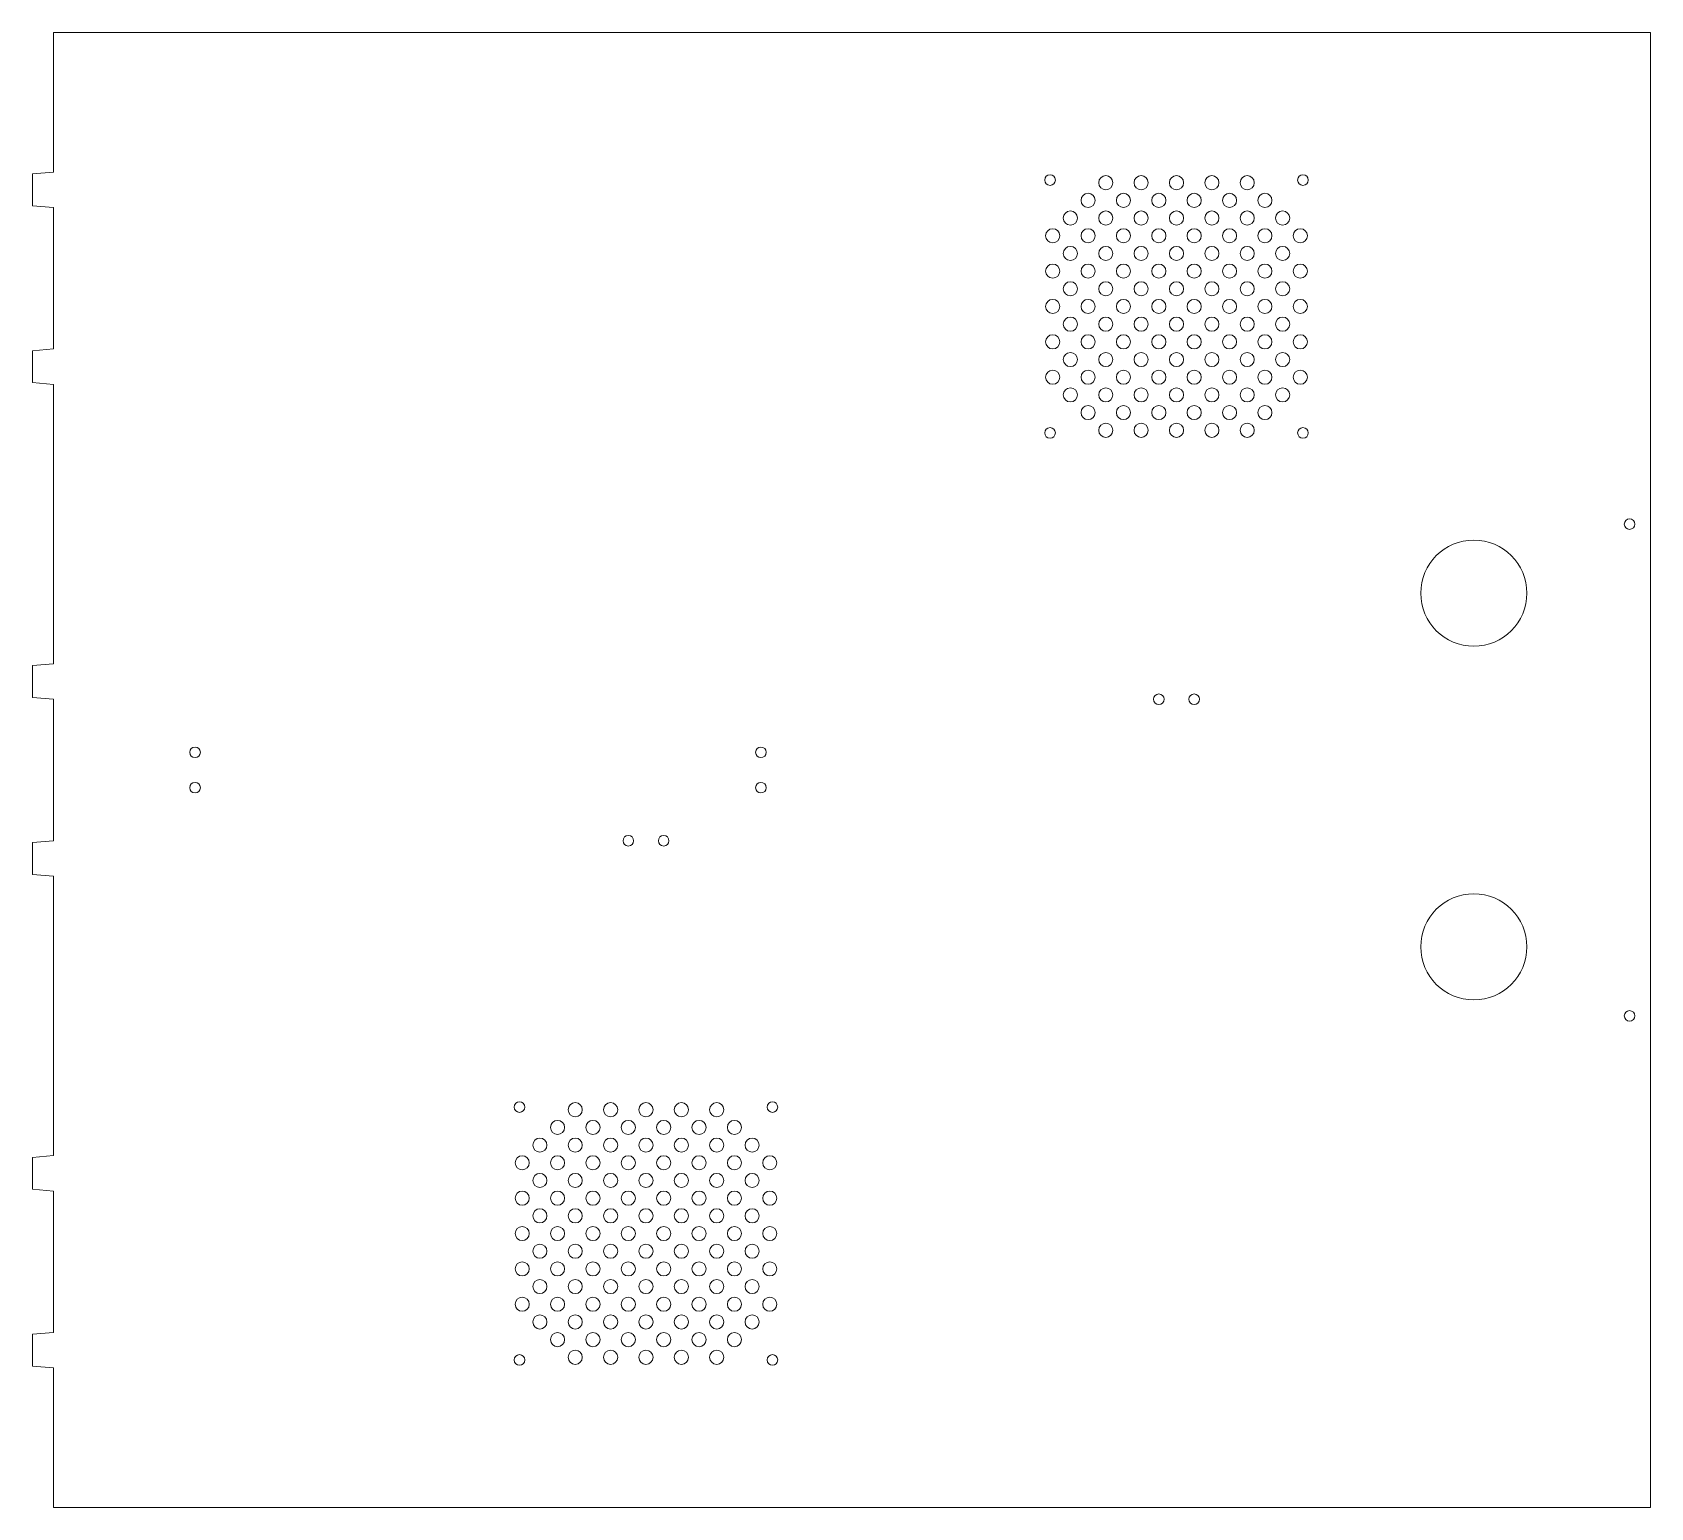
# Model space of a CAD drawing. Header units: millimetres. Extents: x -232 to 226, y -209 to 209.
import ezdxf

# ---------------------------------------------------------------- set-up
doc = ezdxf.new("R2010")
doc.units = ezdxf.units.MM

msp = doc.modelspace()

# ---------------------------------------------------------------- linework, layer by layer
at = {"color": 7, "linetype": 'Continuous', "lineweight": 15}
for p, q in [((-225.78, 208.55), (225.78, 208.55)), ((-225.78, 208.55), (-225.78, 169.03)), ((225.78, 208.55), (225.78, -208.55)), ((-225.78, 169.03), (-231.78, 168.53)), ((-231.78, 159.53), (-231.78, 168.53)), ((-231.78, 159.53), (-225.78, 159.03)), ((-225.78, 159.03), (-225.78, 119.03)), ((-225.78, 119.03), (-231.78, 118.53)), ((-231.78, 109.53), (-231.78, 118.53)), ((-231.78, 109.53), (-225.78, 109.03)), ((-225.78, 109.03), (-225.78, 30)), ((-225.78, 30), (-231.78, 29.5)), ((-231.78, 20.5), (-231.78, 29.5)), ((-231.78, 20.5), (-225.78, 20)), ((-225.78, 20), (-225.78, -20)), ((-225.78, -20), (-231.78, -20.5)), ((-231.78, -29.5), (-231.78, -20.5)), ((-231.78, -29.5), (-225.78, -30)), ((-225.78, -30), (-225.78, -109.03)), ((-225.78, -109.03), (-231.78, -109.53)), ((-231.78, -118.53), (-231.78, -109.53)), ((-231.78, -118.53), (-225.78, -119.03)), ((-225.78, -119.03), (-225.78, -159.03)), ((-225.78, -159.03), (-231.78, -159.53)), ((-231.78, -168.53), (-231.78, -159.53)), ((-231.78, -168.53), (-225.78, -169.03)), ((-225.78, -169.03), (-225.78, -208.55)), ((225.78, -208.55), (-225.78, -208.55))]:
    msp.add_line(p, q, dxfattribs=at)
for centre, radius in [((55.97, 166.8), 1.5), ((71.72, 166.05), 2), ((81.72, 166.05), 2), ((91.72, 166.05), 2), ((101.72, 166.05), 2), ((111.72, 166.05), 2), ((127.47, 166.8), 1.5), ((66.72, 161.05), 2), ((76.72, 161.05), 2), ((86.72, 161.05), 2), ((96.72, 161.05), 2), ((106.72, 161.05), 2), ((116.72, 161.05), 2), ((61.72, 156.05), 2), ((71.72, 156.05), 2), ((81.72, 156.05), 2), ((91.72, 156.05), 2), ((101.72, 156.05), 2), ((111.72, 156.05), 2), ((121.72, 156.05), 2), ((56.72, 151.05), 2), ((66.72, 151.05), 2), ((76.72, 151.05), 2), ((86.72, 151.05), 2), ((96.72, 151.05), 2), ((106.72, 151.05), 2), ((116.72, 151.05), 2), ((126.72, 151.05), 2), ((61.72, 146.05), 2), ((71.72, 146.05), 2), ((81.72, 146.05), 2), ((91.72, 146.05), 2), ((101.72, 146.05), 2), ((111.72, 146.05), 2), ((121.72, 146.05), 2), ((56.72, 141.05), 2), ((66.72, 141.05), 2), ((76.72, 141.05), 2), ((86.72, 141.05), 2), ((96.72, 141.05), 2), ((106.72, 141.05), 2), ((116.72, 141.05), 2), ((126.72, 141.05), 2), ((61.72, 136.05), 2), ((71.72, 136.05), 2), ((81.72, 136.05), 2), ((91.72, 136.05), 2), ((101.72, 136.05), 2), ((111.72, 136.05), 2), ((121.72, 136.05), 2), ((56.72, 131.05), 2), ((66.72, 131.05), 2), ((76.72, 131.05), 2), ((86.72, 131.05), 2), ((96.72, 131.05), 2), ((106.72, 131.05), 2), ((116.72, 131.05), 2), ((126.72, 131.05), 2), ((61.72, 126.05), 2), ((71.72, 126.05), 2), ((81.72, 126.05), 2), ((91.72, 126.05), 2), ((101.72, 126.05), 2), ((111.72, 126.05), 2), ((121.72, 126.05), 2), ((56.72, 121.05), 2), ((66.72, 121.05), 2), ((76.72, 121.05), 2), ((86.72, 121.05), 2), ((96.72, 121.05), 2), ((106.72, 121.05), 2), ((116.72, 121.05), 2), ((126.72, 121.05), 2), ((61.72, 116.05), 2), ((71.72, 116.05), 2), ((81.72, 116.05), 2), ((91.72, 116.05), 2), ((101.72, 116.05), 2), ((111.72, 116.05), 2), ((121.72, 116.05), 2), ((56.72, 111.05), 2), ((66.72, 111.05), 2), ((76.72, 111.05), 2), ((86.72, 111.05), 2), ((96.72, 111.05), 2), ((106.72, 111.05), 2), ((116.72, 111.05), 2), ((126.72, 111.05), 2), ((61.72, 106.05), 2), ((71.72, 106.05), 2), ((81.72, 106.05), 2), ((91.72, 106.05), 2), ((101.72, 106.05), 2), ((111.72, 106.05), 2), ((121.72, 106.05), 2), ((66.72, 101.05), 2), ((76.72, 101.05), 2), ((86.72, 101.05), 2), ((96.72, 101.05), 2), ((106.72, 101.05), 2), ((116.72, 101.05), 2), ((55.97, 95.3), 1.5), ((71.72, 96.05), 2), ((81.72, 96.05), 2), ((91.72, 96.05), 2), ((101.72, 96.05), 2), ((111.72, 96.05), 2), ((127.47, 95.3), 1.5), ((219.83, 69.52), 1.5), ((175.78, 50), 15), ((86.72, 20), 1.5), ((96.72, 20), 1.5), ((-185.78, 5), 1.5), ((-25.78, 5), 1.5), ((-185.78, -5), 1.5), ((-25.78, -5), 1.5), ((-63.28, -20), 1.5), ((-53.28, -20), 1.5), ((175.78, -50), 15), ((219.83, -69.52), 1.5), ((-94.03, -95.3), 1.5), ((-78.28, -96.05), 2), ((-68.28, -96.05), 2), ((-58.28, -96.05), 2), ((-48.28, -96.05), 2), ((-38.28, -96.05), 2), ((-22.53, -95.3), 1.5), ((-83.28, -101.05), 2), ((-73.28, -101.05), 2), ((-63.28, -101.05), 2), ((-53.28, -101.05), 2), ((-43.28, -101.05), 2), ((-33.28, -101.05), 2), ((-88.28, -106.05), 2), ((-78.28, -106.05), 2), ((-68.28, -106.05), 2), ((-58.28, -106.05), 2), ((-48.28, -106.05), 2), ((-38.28, -106.05), 2), ((-28.28, -106.05), 2), ((-93.28, -111.05), 2), ((-83.28, -111.05), 2), ((-73.28, -111.05), 2), ((-63.28, -111.05), 2), ((-53.28, -111.05), 2), ((-43.28, -111.05), 2), ((-33.28, -111.05), 2), ((-23.28, -111.05), 2), ((-88.28, -116.05), 2), ((-78.28, -116.05), 2), ((-68.28, -116.05), 2), ((-58.28, -116.05), 2), ((-48.28, -116.05), 2), ((-38.28, -116.05), 2), ((-28.28, -116.05), 2), ((-93.28, -121.05), 2), ((-83.28, -121.05), 2), ((-73.28, -121.05), 2), ((-63.28, -121.05), 2), ((-53.28, -121.05), 2), ((-43.28, -121.05), 2), ((-33.28, -121.05), 2), ((-23.28, -121.05), 2), ((-88.28, -126.05), 2), ((-78.28, -126.05), 2), ((-68.28, -126.05), 2), ((-58.28, -126.05), 2), ((-48.28, -126.05), 2), ((-38.28, -126.05), 2), ((-28.28, -126.05), 2), ((-93.28, -131.05), 2), ((-83.28, -131.05), 2), ((-73.28, -131.05), 2), ((-63.28, -131.05), 2), ((-53.28, -131.05), 2), ((-43.28, -131.05), 2), ((-33.28, -131.05), 2), ((-23.28, -131.05), 2), ((-88.28, -136.05), 2), ((-78.28, -136.05), 2), ((-68.28, -136.05), 2), ((-58.28, -136.05), 2), ((-48.28, -136.05), 2), ((-38.28, -136.05), 2), ((-28.28, -136.05), 2), ((-93.28, -141.05), 2), ((-83.28, -141.05), 2), ((-73.28, -141.05), 2), ((-63.28, -141.05), 2), ((-53.28, -141.05), 2), ((-43.28, -141.05), 2), ((-33.28, -141.05), 2), ((-23.28, -141.05), 2), ((-88.28, -146.05), 2), ((-78.28, -146.05), 2), ((-68.28, -146.05), 2), ((-58.28, -146.05), 2), ((-48.28, -146.05), 2), ((-38.28, -146.05), 2), ((-28.28, -146.05), 2), ((-93.28, -151.05), 2), ((-83.28, -151.05), 2), ((-73.28, -151.05), 2), ((-63.28, -151.05), 2), ((-53.28, -151.05), 2), ((-43.28, -151.05), 2), ((-33.28, -151.05), 2), ((-23.28, -151.05), 2), ((-88.28, -156.05), 2), ((-78.28, -156.05), 2), ((-68.28, -156.05), 2), ((-58.28, -156.05), 2), ((-48.28, -156.05), 2), ((-38.28, -156.05), 2), ((-28.28, -156.05), 2), ((-83.28, -161.05), 2), ((-73.28, -161.05), 2), ((-63.28, -161.05), 2), ((-53.28, -161.05), 2), ((-43.28, -161.05), 2), ((-33.28, -161.05), 2), ((-78.28, -166.05), 2), ((-68.28, -166.05), 2), ((-58.28, -166.05), 2), ((-48.28, -166.05), 2), ((-38.28, -166.05), 2), ((-94.03, -166.8), 1.5), ((-22.53, -166.8), 1.5)]:
    msp.add_circle(centre, radius, dxfattribs=at)

doc.saveas('drawing.dxf')
